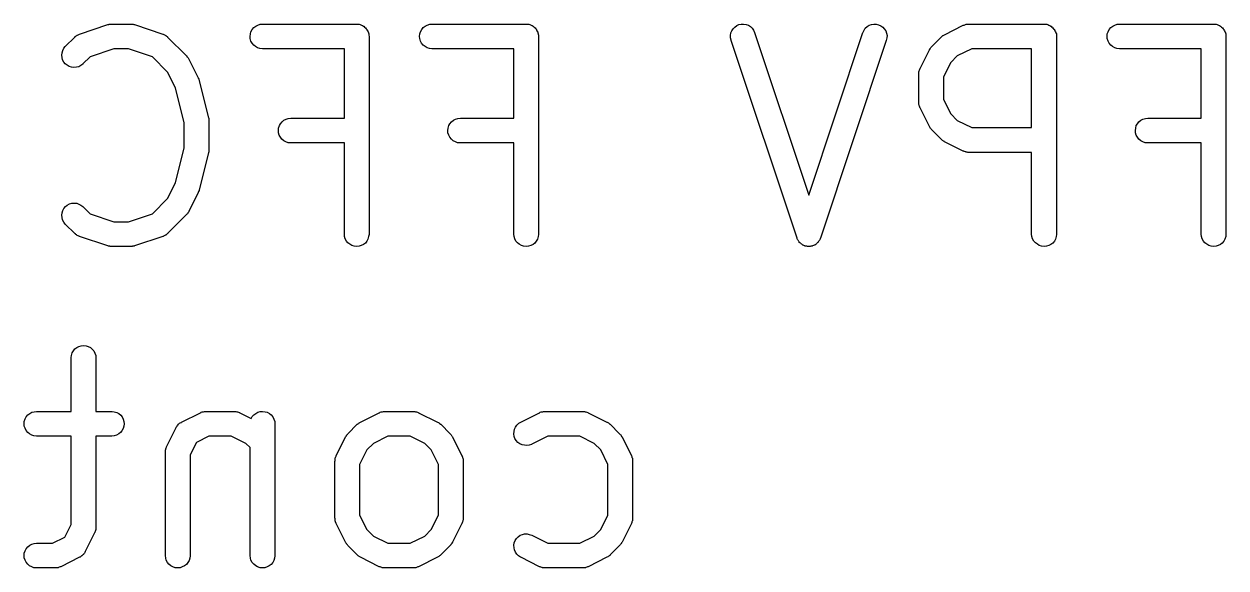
# Model space of a CAD drawing. Extents: x 57 to 139, y -149 to -36.
# Drawn here: x 134.036 to 138.898, y -115.489 to -113.289 of the extents above; entities that cross this region are included whole.
import ezdxf

# ---------------------------------------------------------------- set-up
doc = ezdxf.new("R2010")
doc.units = 0
doc.layers.add('BLACK', color=7, linetype='CONTINUOUS')

msp = doc.modelspace()

# ---------------------------------------------------------------- linework, layer by layer
at = {"layer": 'BLACK', "linetype": 'CONTINUOUS'}
for p, q in [((134.252, -113.334), (134.255, -113.332)), ((134.255, -113.332), (134.258, -113.331)), ((134.258, -113.331), (134.26, -113.33)), ((134.26, -113.33), (134.261, -113.33)), ((134.261, -113.33), (134.375, -113.291)), ((134.375, -113.291), (134.376, -113.291)), ((134.376, -113.291), (134.379, -113.291)), ((134.379, -113.291), (134.381, -113.29)), ((134.381, -113.29), (134.383, -113.29)), ((134.383, -113.29), (134.385, -113.289)), ((134.385, -113.289), (134.388, -113.289)), ((134.388, -113.289), (134.391, -113.289)), ((134.391, -113.289), (134.467, -113.289)), ((134.467, -113.289), (134.468, -113.289)), ((134.468, -113.289), (134.471, -113.289)), ((134.471, -113.289), (134.474, -113.289)), ((134.474, -113.289), (134.476, -113.29)), ((134.476, -113.29), (134.478, -113.29)), ((134.478, -113.29), (134.48, -113.291)), ((134.48, -113.291), (134.483, -113.291)), ((134.483, -113.291), (134.597, -113.33)), ((134.597, -113.33), (134.598, -113.33)), ((134.598, -113.33), (134.599, -113.33)), ((134.599, -113.33), (134.601, -113.331)), ((134.601, -113.331), (134.604, -113.332)), ((134.604, -113.332), (134.607, -113.334)), ((134.951, -113.339), (134.952, -113.329)), ((134.952, -113.329), (134.954, -113.32)), ((134.954, -113.32), (134.959, -113.311)), ((134.959, -113.311), (134.965, -113.303)), ((134.965, -113.303), (134.973, -113.297)), ((134.973, -113.297), (134.982, -113.293)), ((134.982, -113.293), (134.991, -113.29)), ((134.991, -113.29), (135.001, -113.289)), ((135.001, -113.289), (135.382, -113.289)), ((135.382, -113.289), (135.382, -113.289)), ((135.382, -113.289), (135.382, -113.289)), ((135.382, -113.289), (135.382, -113.289)), ((135.382, -113.289), (135.387, -113.289)), ((135.382, -113.289), (135.382, -113.289)), ((135.387, -113.289), (135.392, -113.29)), ((135.392, -113.29), (135.392, -113.29)), ((135.392, -113.29), (135.392, -113.29)), ((135.392, -113.29), (135.396, -113.291)), ((135.396, -113.291), (135.401, -113.293)), ((135.401, -113.293), (135.401, -113.293)), ((135.401, -113.293), (135.401, -113.293)), ((135.401, -113.293), (135.405, -113.295)), ((135.405, -113.295), (135.409, -113.297)), ((135.409, -113.297), (135.41, -113.298)), ((135.41, -113.298), (135.41, -113.298)), ((135.41, -113.298), (135.413, -113.301)), ((135.413, -113.301), (135.417, -113.304)), ((135.417, -113.304), (135.417, -113.304)), ((135.417, -113.304), (135.417, -113.304)), ((135.417, -113.304), (135.42, -113.308)), ((135.42, -113.308), (135.423, -113.311)), ((135.423, -113.311), (135.423, -113.311)), ((135.423, -113.311), (135.423, -113.312)), ((135.423, -113.312), (135.426, -113.316)), ((135.426, -113.316), (135.428, -113.32)), ((135.428, -113.32), (135.428, -113.32)), ((135.428, -113.32), (135.428, -113.32)), ((135.428, -113.32), (135.429, -113.325)), ((135.429, -113.325), (135.431, -113.329)), ((135.431, -113.329), (135.431, -113.329)), ((135.431, -113.329), (135.431, -113.33)), ((135.431, -113.33), (135.431, -113.334)), ((135.636, -113.339), (135.637, -113.329)), ((135.637, -113.329), (135.64, -113.32)), ((135.64, -113.32), (135.645, -113.311)), ((135.645, -113.311), (135.651, -113.303)), ((135.651, -113.303), (135.659, -113.297)), ((135.659, -113.297), (135.667, -113.293)), ((135.667, -113.293), (135.677, -113.29)), ((135.677, -113.29), (135.686, -113.289)), ((135.686, -113.289), (136.067, -113.289)), ((136.067, -113.289), (136.068, -113.289)), ((136.068, -113.289), (136.068, -113.289)), ((136.068, -113.289), (136.068, -113.289)), ((136.068, -113.289), (136.068, -113.289)), ((136.068, -113.289), (136.073, -113.289)), ((136.073, -113.289), (136.077, -113.29)), ((136.077, -113.29), (136.077, -113.29)), ((136.077, -113.29), (136.078, -113.29)), ((136.078, -113.29), (136.082, -113.291)), ((136.082, -113.291), (136.087, -113.293)), ((136.087, -113.293), (136.087, -113.293)), ((136.087, -113.293), (136.087, -113.293)), ((136.087, -113.293), (136.091, -113.295)), ((136.091, -113.295), (136.095, -113.297)), ((136.095, -113.297), (136.095, -113.298)), ((136.095, -113.298), (136.095, -113.298)), ((136.095, -113.298), (136.099, -113.301)), ((136.099, -113.301), (136.103, -113.304)), ((136.103, -113.304), (136.103, -113.304)), ((136.103, -113.304), (136.103, -113.304)), ((136.103, -113.304), (136.106, -113.308)), ((136.106, -113.308), (136.109, -113.311)), ((136.109, -113.311), (136.109, -113.311)), ((136.109, -113.311), (136.109, -113.312)), ((136.109, -113.312), (136.111, -113.316)), ((136.111, -113.316), (136.113, -113.32)), ((136.113, -113.32), (136.114, -113.32)), ((136.114, -113.32), (136.114, -113.32)), ((136.114, -113.32), (136.115, -113.325)), ((136.115, -113.325), (136.116, -113.329)), ((136.116, -113.329), (136.116, -113.329)), ((136.116, -113.329), (136.116, -113.33)), ((136.116, -113.33), (136.117, -113.334)), ((136.894, -113.335), (136.895, -113.325)), ((136.895, -113.325), (136.899, -113.316)), ((136.899, -113.316), (136.904, -113.308)), ((136.904, -113.308), (136.911, -113.301)), ((136.911, -113.301), (136.919, -113.295)), ((136.919, -113.295), (136.928, -113.291)), ((136.928, -113.291), (136.937, -113.289)), ((136.937, -113.289), (136.947, -113.289)), ((136.947, -113.289), (136.957, -113.291)), ((136.957, -113.291), (136.966, -113.294)), ((136.966, -113.294), (136.974, -113.299)), ((136.974, -113.299), (136.981, -113.306)), ((136.981, -113.306), (136.987, -113.314)), ((136.987, -113.314), (136.991, -113.323)), ((136.991, -113.323), (137.21, -113.981)), ((137.21, -113.981), (137.429, -113.323)), ((137.429, -113.323), (137.43, -113.322)), ((137.43, -113.322), (137.434, -113.314)), ((137.434, -113.314), (137.439, -113.306)), ((137.439, -113.306), (137.447, -113.299)), ((137.447, -113.299), (137.455, -113.294)), ((137.455, -113.294), (137.464, -113.291)), ((137.464, -113.291), (137.474, -113.289)), ((137.474, -113.289), (137.483, -113.289)), ((137.483, -113.289), (137.493, -113.292)), ((137.493, -113.292), (137.502, -113.296)), ((137.502, -113.296), (137.51, -113.301)), ((137.51, -113.301), (137.516, -113.308)), ((137.516, -113.308), (137.522, -113.317)), ((137.522, -113.317), (137.525, -113.326)), ((137.525, -113.326), (137.527, -113.335)), ((137.757, -113.334), (137.759, -113.332)), ((137.759, -113.332), (137.835, -113.294)), ((137.835, -113.294), (137.836, -113.294)), ((137.836, -113.294), (137.837, -113.293)), ((137.837, -113.293), (137.839, -113.293)), ((137.839, -113.293), (137.842, -113.292)), ((137.842, -113.292), (137.845, -113.291)), ((137.845, -113.291), (137.847, -113.29)), ((137.847, -113.29), (137.848, -113.29)), ((137.848, -113.29), (137.851, -113.29)), ((137.851, -113.29), (137.855, -113.289)), ((137.855, -113.289), (137.856, -113.289)), ((137.856, -113.289), (137.858, -113.289)), ((137.858, -113.289), (138.162, -113.289)), ((138.162, -113.289), (138.163, -113.289)), ((138.163, -113.289), (138.163, -113.289)), ((138.163, -113.289), (138.163, -113.289)), ((138.163, -113.289), (138.163, -113.289)), ((138.163, -113.289), (138.168, -113.289)), ((138.168, -113.289), (138.173, -113.29)), ((138.173, -113.29), (138.173, -113.29)), ((138.173, -113.29), (138.173, -113.29)), ((138.173, -113.29), (138.177, -113.291)), ((138.177, -113.291), (138.182, -113.293)), ((138.182, -113.293), (138.182, -113.293)), ((138.182, -113.293), (138.182, -113.293)), ((138.182, -113.293), (138.186, -113.295)), ((138.186, -113.295), (138.19, -113.297)), ((138.19, -113.297), (138.191, -113.298)), ((138.191, -113.298), (138.191, -113.298)), ((138.191, -113.298), (138.194, -113.301)), ((138.194, -113.301), (138.198, -113.304)), ((138.198, -113.304), (138.198, -113.304)), ((138.198, -113.304), (138.198, -113.304)), ((138.198, -113.304), (138.201, -113.308)), ((138.201, -113.308), (138.204, -113.311)), ((138.204, -113.311), (138.204, -113.311)), ((138.204, -113.311), (138.204, -113.312)), ((138.204, -113.312), (138.206, -113.316)), ((138.206, -113.316), (138.209, -113.32)), ((138.209, -113.32), (138.209, -113.32)), ((138.209, -113.32), (138.209, -113.32)), ((138.209, -113.32), (138.21, -113.325)), ((138.21, -113.325), (138.212, -113.329)), ((138.212, -113.329), (138.212, -113.329)), ((138.212, -113.329), (138.212, -113.33)), ((138.212, -113.33), (138.212, -113.334)), ((138.417, -113.339), (138.418, -113.329)), ((138.418, -113.329), (138.421, -113.32)), ((138.421, -113.32), (138.426, -113.311)), ((138.426, -113.311), (138.432, -113.303)), ((138.432, -113.303), (138.44, -113.297)), ((138.44, -113.297), (138.448, -113.293)), ((138.448, -113.293), (138.458, -113.29)), ((138.458, -113.29), (138.467, -113.289)), ((138.467, -113.289), (138.848, -113.289)), ((138.848, -113.289), (138.849, -113.289)), ((138.849, -113.289), (138.849, -113.289)), ((138.849, -113.289), (138.849, -113.289)), ((138.849, -113.289), (138.849, -113.289)), ((138.849, -113.289), (138.853, -113.289)), ((138.853, -113.289), (138.858, -113.29)), ((138.858, -113.29), (138.858, -113.29)), ((138.858, -113.29), (138.859, -113.29)), ((138.859, -113.29), (138.863, -113.291)), ((138.863, -113.291), (138.868, -113.293)), ((138.868, -113.293), (138.868, -113.293)), ((138.868, -113.293), (138.868, -113.293)), ((138.868, -113.293), (138.872, -113.295)), ((138.872, -113.295), (138.876, -113.297)), ((138.876, -113.297), (138.876, -113.298)), ((138.876, -113.298), (138.876, -113.298)), ((138.876, -113.298), (138.88, -113.301)), ((138.88, -113.301), (138.884, -113.304)), ((138.884, -113.304), (138.884, -113.304)), ((138.884, -113.304), (138.884, -113.304)), ((138.884, -113.304), (138.887, -113.308)), ((138.887, -113.308), (138.89, -113.311)), ((138.89, -113.311), (138.89, -113.311)), ((138.89, -113.311), (138.89, -113.312)), ((138.89, -113.312), (138.892, -113.316)), ((138.892, -113.316), (138.894, -113.32)), ((138.894, -113.32), (138.894, -113.32)), ((138.894, -113.32), (138.895, -113.32)), ((138.895, -113.32), (138.896, -113.325)), ((138.896, -113.325), (138.897, -113.329)), ((138.897, -113.329), (138.897, -113.329)), ((138.897, -113.329), (138.897, -113.33)), ((138.897, -113.33), (138.898, -113.334)), ((134.197, -113.387), (134.203, -113.38)), ((134.203, -113.38), (134.241, -113.342)), ((134.241, -113.342), (134.242, -113.341)), ((134.242, -113.341), (134.243, -113.34)), ((134.243, -113.34), (134.244, -113.339)), ((134.244, -113.339), (134.247, -113.337)), ((134.247, -113.337), (134.25, -113.335)), ((134.25, -113.335), (134.251, -113.334)), ((134.251, -113.334), (134.252, -113.334)), ((134.607, -113.334), (134.608, -113.335)), ((134.608, -113.335), (134.609, -113.335)), ((134.609, -113.335), (134.612, -113.338)), ((134.612, -113.338), (134.615, -113.34)), ((134.615, -113.34), (134.616, -113.341)), ((134.616, -113.341), (134.617, -113.342)), ((134.617, -113.342), (134.693, -113.418)), ((134.951, -113.348), (134.951, -113.339)), ((134.954, -113.358), (134.951, -113.348)), ((134.959, -113.366), (134.954, -113.358)), ((134.965, -113.374), (134.959, -113.366)), ((134.972, -113.38), (134.965, -113.374)), ((134.981, -113.385), (134.972, -113.38)), ((135.431, -113.334), (135.432, -113.339)), ((135.432, -113.339), (135.432, -114.139)), ((135.637, -113.348), (135.636, -113.339)), ((135.64, -113.358), (135.637, -113.348)), ((135.644, -113.366), (135.64, -113.358)), ((135.651, -113.374), (135.644, -113.366)), ((135.658, -113.38), (135.651, -113.374)), ((135.667, -113.385), (135.658, -113.38)), ((136.117, -113.334), (136.117, -113.339)), ((136.117, -113.339), (136.117, -114.139)), ((136.894, -113.345), (136.894, -113.335)), ((136.896, -113.354), (136.894, -113.345)), ((136.896, -113.355), (136.896, -113.354)), ((137.163, -114.155), (136.896, -113.355)), ((137.524, -113.355), (137.258, -114.155)), ((137.526, -113.345), (137.524, -113.355)), ((137.527, -113.335), (137.526, -113.345)), ((137.706, -113.382), (137.708, -113.38)), ((137.708, -113.38), (137.746, -113.342)), ((137.746, -113.342), (137.747, -113.341)), ((137.747, -113.341), (137.749, -113.339)), ((137.749, -113.339), (137.751, -113.337)), ((137.751, -113.337), (137.753, -113.336)), ((137.753, -113.336), (137.754, -113.335)), ((137.754, -113.335), (137.757, -113.334)), ((138.212, -113.334), (138.212, -113.339)), ((138.212, -113.339), (138.212, -114.139)), ((138.418, -113.348), (138.417, -113.339)), ((138.421, -113.358), (138.418, -113.348)), ((138.425, -113.366), (138.421, -113.358)), ((138.432, -113.374), (138.425, -113.366)), ((138.439, -113.38), (138.432, -113.374)), ((138.448, -113.385), (138.439, -113.38)), ((138.898, -113.334), (138.898, -113.339)), ((138.898, -113.339), (138.898, -114.139)), ((134.189, -113.415), (134.19, -113.405)), ((134.19, -113.425), (134.189, -113.415)), ((134.19, -113.405), (134.193, -113.396)), ((134.192, -113.434), (134.19, -113.425)), ((134.193, -113.396), (134.197, -113.387)), ((134.304, -113.421), (134.274, -113.45)), ((134.399, -113.389), (134.304, -113.421)), ((134.459, -113.389), (134.399, -113.389)), ((134.555, -113.421), (134.459, -113.389)), ((134.617, -113.483), (134.555, -113.421)), ((134.693, -113.418), (134.694, -113.418)), ((134.694, -113.418), (134.695, -113.421)), ((134.695, -113.421), (134.697, -113.423)), ((134.697, -113.423), (134.698, -113.424)), ((134.698, -113.424), (134.7, -113.426)), ((134.7, -113.426), (134.701, -113.428)), ((134.701, -113.428), (134.702, -113.431)), ((134.99, -113.388), (134.981, -113.385)), ((135, -113.389), (134.99, -113.388)), ((135.001, -113.389), (135, -113.389)), ((135.332, -113.389), (135.001, -113.389)), ((135.332, -113.67), (135.332, -113.389)), ((135.676, -113.388), (135.667, -113.385)), ((135.686, -113.389), (135.676, -113.388)), ((136.017, -113.389), (135.686, -113.389)), ((135.686, -113.389), (135.686, -113.389)), ((136.017, -113.67), (136.017, -113.389)), ((137.661, -113.469), (137.699, -113.393)), ((137.699, -113.392), (137.701, -113.39)), ((137.699, -113.393), (137.699, -113.392)), ((137.701, -113.39), (137.702, -113.387)), ((137.702, -113.387), (137.703, -113.386)), ((137.703, -113.386), (137.704, -113.384)), ((137.704, -113.384), (137.706, -113.382)), ((137.811, -113.418), (137.785, -113.445)), ((137.87, -113.389), (137.811, -113.418)), ((138.112, -113.389), (137.87, -113.389)), ((138.112, -113.708), (138.112, -113.389)), ((138.457, -113.388), (138.448, -113.385)), ((138.467, -113.389), (138.457, -113.388)), ((138.798, -113.389), (138.467, -113.389)), ((138.467, -113.389), (138.467, -113.389)), ((138.798, -113.67), (138.798, -113.389)), ((134.197, -113.443), (134.192, -113.434)), ((134.203, -113.45), (134.197, -113.443)), ((134.211, -113.456), (134.203, -113.45)), ((134.219, -113.461), (134.211, -113.456)), ((134.228, -113.464), (134.219, -113.461)), ((134.238, -113.465), (134.228, -113.464)), ((134.248, -113.464), (134.238, -113.465)), ((134.257, -113.462), (134.248, -113.464)), ((134.266, -113.457), (134.257, -113.462)), ((134.274, -113.451), (134.266, -113.457)), ((134.274, -113.45), (134.274, -113.451)), ((134.702, -113.431), (134.741, -113.507)), ((137.656, -113.481), (137.657, -113.479)), ((137.657, -113.478), (137.658, -113.475)), ((137.657, -113.479), (137.657, -113.478)), ((137.658, -113.475), (137.659, -113.472)), ((137.659, -113.472), (137.66, -113.47)), ((137.66, -113.47), (137.661, -113.469)), ((137.785, -113.445), (137.755, -113.503)), ((134.649, -113.547), (134.617, -113.483)), ((134.741, -113.507), (134.741, -113.508)), ((134.741, -113.508), (134.741, -113.508)), ((134.741, -113.508), (134.741, -113.508)), ((134.741, -113.508), (134.743, -113.512)), ((134.743, -113.512), (134.744, -113.517)), ((134.744, -113.517), (134.744, -113.517)), ((134.744, -113.517), (134.744, -113.517)), ((134.744, -113.517), (134.782, -113.67)), ((137.655, -113.488), (137.656, -113.484)), ((137.656, -113.489), (137.655, -113.488)), ((137.655, -113.491), (137.656, -113.489)), ((137.655, -113.606), (137.655, -113.491)), ((137.655, -113.491), (137.655, -113.491)), ((137.656, -113.484), (137.656, -113.481)), ((137.755, -113.503), (137.755, -113.594)), ((134.684, -113.688), (134.649, -113.547)), ((137.655, -113.607), (137.655, -113.606)), ((137.655, -113.609), (137.655, -113.607)), ((137.656, -113.612), (137.655, -113.609)), ((137.656, -113.615), (137.656, -113.612)), ((137.657, -113.617), (137.656, -113.615)), ((137.657, -113.618), (137.657, -113.617)), ((137.658, -113.621), (137.657, -113.618)), ((137.659, -113.625), (137.658, -113.621)), ((137.755, -113.594), (137.785, -113.652)), ((134.782, -113.67), (134.783, -113.67)), ((134.783, -113.67), (134.783, -113.671)), ((134.783, -113.671), (134.783, -113.672)), ((134.783, -113.672), (134.783, -113.676)), ((135.096, -113.674), (135.105, -113.671)), ((135.105, -113.671), (135.115, -113.67)), ((135.115, -113.67), (135.332, -113.67)), ((135.782, -113.674), (135.791, -113.671)), ((135.791, -113.671), (135.801, -113.67)), ((135.801, -113.67), (136.017, -113.67)), ((137.66, -113.626), (137.659, -113.625)), ((137.66, -113.627), (137.66, -113.626)), ((137.661, -113.628), (137.66, -113.627)), ((137.699, -113.704), (137.661, -113.628)), ((137.785, -113.652), (137.811, -113.679)), ((138.562, -113.674), (138.572, -113.671)), ((138.572, -113.671), (138.582, -113.67)), ((138.582, -113.67), (138.798, -113.67)), ((134.684, -113.79), (134.684, -113.688)), ((134.783, -113.676), (134.784, -113.68)), ((134.784, -113.68), (134.784, -113.681)), ((134.784, -113.681), (134.784, -113.682)), ((134.784, -113.682), (134.784, -113.796)), ((135.065, -113.72), (135.066, -113.71)), ((135.066, -113.729), (135.065, -113.72)), ((135.066, -113.71), (135.069, -113.7)), ((135.069, -113.7), (135.073, -113.692)), ((135.073, -113.692), (135.08, -113.684)), ((135.08, -113.684), (135.087, -113.678)), ((135.087, -113.678), (135.096, -113.674)), ((135.751, -113.72), (135.752, -113.71)), ((135.751, -113.729), (135.751, -113.72)), ((135.752, -113.71), (135.754, -113.7)), ((135.754, -113.7), (135.759, -113.692)), ((135.759, -113.692), (135.765, -113.684)), ((135.765, -113.684), (135.773, -113.678)), ((135.773, -113.678), (135.782, -113.674)), ((137.7, -113.706), (137.699, -113.704)), ((137.701, -113.709), (137.7, -113.706)), ((137.703, -113.711), (137.701, -113.709)), ((137.704, -113.712), (137.703, -113.711)), ((137.706, -113.714), (137.704, -113.712)), ((137.708, -113.717), (137.706, -113.714)), ((137.746, -113.755), (137.708, -113.717)), ((137.708, -113.717), (137.708, -113.717)), ((137.811, -113.679), (137.87, -113.708)), ((137.87, -113.708), (138.112, -113.708)), ((138.532, -113.72), (138.533, -113.71)), ((138.532, -113.729), (138.532, -113.72)), ((138.533, -113.71), (138.535, -113.7)), ((138.535, -113.7), (138.54, -113.692)), ((138.54, -113.692), (138.546, -113.684)), ((138.546, -113.684), (138.554, -113.678)), ((138.554, -113.678), (138.562, -113.674)), ((135.068, -113.739), (135.066, -113.729)), ((135.073, -113.747), (135.068, -113.739)), ((135.079, -113.755), (135.073, -113.747)), ((135.087, -113.761), (135.079, -113.755)), ((135.095, -113.766), (135.087, -113.761)), ((135.104, -113.769), (135.095, -113.766)), ((135.114, -113.77), (135.104, -113.769)), ((135.115, -113.77), (135.114, -113.77)), ((135.332, -113.77), (135.115, -113.77)), ((135.332, -114.139), (135.332, -113.77)), ((135.754, -113.739), (135.751, -113.729)), ((135.759, -113.747), (135.754, -113.739)), ((135.765, -113.755), (135.759, -113.747)), ((135.772, -113.761), (135.765, -113.755)), ((135.781, -113.766), (135.772, -113.761)), ((135.79, -113.769), (135.781, -113.766)), ((135.8, -113.77), (135.79, -113.769)), ((135.801, -113.77), (135.8, -113.77)), ((136.017, -113.77), (135.801, -113.77)), ((136.017, -114.139), (136.017, -113.77)), ((137.748, -113.757), (137.746, -113.755)), ((137.75, -113.759), (137.748, -113.757)), ((137.752, -113.76), (137.75, -113.759)), ((137.754, -113.761), (137.752, -113.76)), ((137.756, -113.763), (137.754, -113.761)), ((137.759, -113.764), (137.756, -113.763)), ((137.759, -113.765), (137.759, -113.764)), ((137.835, -113.803), (137.759, -113.765)), ((138.535, -113.739), (138.532, -113.729)), ((138.54, -113.747), (138.535, -113.739)), ((138.546, -113.755), (138.54, -113.747)), ((138.553, -113.761), (138.546, -113.755)), ((138.562, -113.766), (138.553, -113.761)), ((138.571, -113.769), (138.562, -113.766)), ((138.581, -113.77), (138.571, -113.769)), ((138.582, -113.77), (138.581, -113.77)), ((138.798, -113.77), (138.582, -113.77)), ((138.798, -114.139), (138.798, -113.77)), ((134.649, -113.931), (134.684, -113.79)), ((134.782, -113.808), (134.744, -113.961)), ((134.783, -113.807), (134.782, -113.808)), ((134.784, -113.799), (134.783, -113.802)), ((134.783, -113.802), (134.783, -113.806)), ((134.783, -113.806), (134.783, -113.807)), ((134.784, -113.796), (134.784, -113.797)), ((134.784, -113.797), (134.784, -113.798)), ((134.784, -113.798), (134.784, -113.799)), ((137.837, -113.803), (137.835, -113.803)), ((137.838, -113.804), (137.837, -113.803)), ((137.841, -113.805), (137.838, -113.804)), ((137.844, -113.806), (137.841, -113.805)), ((137.846, -113.806), (137.844, -113.806)), ((137.847, -113.807), (137.846, -113.806)), ((137.851, -113.807), (137.847, -113.807)), ((137.854, -113.808), (137.851, -113.807)), ((137.856, -113.808), (137.854, -113.808)), ((137.857, -113.808), (137.856, -113.808)), ((137.858, -113.808), (137.857, -113.808)), ((138.112, -113.808), (137.858, -113.808)), ((138.112, -114.139), (138.112, -113.808)), ((134.617, -113.995), (134.649, -113.931)), ((134.744, -113.962), (134.742, -113.966)), ((134.744, -113.961), (134.744, -113.961)), ((134.744, -113.961), (134.744, -113.961)), ((134.744, -113.961), (134.744, -113.962)), ((134.229, -114.014), (134.239, -114.013)), ((134.239, -114.013), (134.249, -114.014)), ((134.555, -114.057), (134.617, -113.995)), ((134.741, -113.971), (134.702, -114.047)), ((134.742, -113.966), (134.741, -113.97)), ((134.741, -113.97), (134.741, -113.971)), ((134.741, -113.971), (134.741, -113.971)), ((134.189, -114.062), (134.19, -114.052)), ((134.19, -114.072), (134.189, -114.062)), ((134.19, -114.052), (134.193, -114.043)), ((134.193, -114.043), (134.197, -114.035)), ((134.197, -114.035), (134.204, -114.027)), ((134.204, -114.027), (134.211, -114.021)), ((134.211, -114.021), (134.22, -114.016)), ((134.22, -114.016), (134.229, -114.014)), ((134.249, -114.014), (134.258, -114.017)), ((134.258, -114.017), (134.266, -114.021)), ((134.266, -114.021), (134.274, -114.027)), ((134.274, -114.027), (134.304, -114.057)), ((134.304, -114.057), (134.399, -114.089)), ((134.459, -114.089), (134.555, -114.057)), ((134.693, -114.06), (134.617, -114.136)), ((134.695, -114.058), (134.693, -114.06)), ((134.697, -114.056), (134.695, -114.058)), ((134.698, -114.054), (134.697, -114.056)), ((134.699, -114.052), (134.698, -114.054)), ((134.701, -114.05), (134.699, -114.052)), ((134.702, -114.048), (134.701, -114.05)), ((134.702, -114.047), (134.702, -114.048)), ((134.192, -114.081), (134.19, -114.072)), ((134.197, -114.09), (134.192, -114.081)), ((134.203, -114.098), (134.197, -114.09)), ((134.241, -114.136), (134.203, -114.098)), ((134.203, -114.098), (134.203, -114.098)), ((134.399, -114.089), (134.459, -114.089)), ((134.243, -114.137), (134.241, -114.136)), ((134.244, -114.138), (134.243, -114.137)), ((134.246, -114.14), (134.244, -114.138)), ((134.249, -114.142), (134.246, -114.14)), ((134.25, -114.143), (134.249, -114.142)), ((134.251, -114.144), (134.25, -114.143)), ((134.255, -114.145), (134.251, -114.144)), ((134.258, -114.147), (134.255, -114.145)), ((134.259, -114.147), (134.258, -114.147)), ((134.26, -114.148), (134.259, -114.147)), ((134.261, -114.148), (134.26, -114.148)), ((134.375, -114.186), (134.261, -114.148)), ((134.597, -114.148), (134.483, -114.186)), ((134.599, -114.148), (134.597, -114.148)), ((134.6, -114.147), (134.599, -114.148)), ((134.603, -114.146), (134.6, -114.147)), ((134.606, -114.144), (134.603, -114.146)), ((134.607, -114.143), (134.606, -114.144)), ((134.609, -114.143), (134.607, -114.143)), ((134.611, -114.141), (134.609, -114.143)), ((134.614, -114.139), (134.611, -114.141)), ((134.615, -114.138), (134.614, -114.139)), ((134.616, -114.137), (134.615, -114.138)), ((134.617, -114.136), (134.616, -114.137)), ((135.332, -114.149), (135.332, -114.139)), ((135.335, -114.158), (135.332, -114.149)), ((135.34, -114.167), (135.335, -114.158)), ((135.427, -114.159), (135.423, -114.167)), ((135.43, -114.149), (135.427, -114.159)), ((135.432, -114.14), (135.43, -114.149)), ((135.432, -114.139), (135.432, -114.14)), ((136.018, -114.149), (136.017, -114.139)), ((136.021, -114.158), (136.018, -114.149)), ((136.026, -114.167), (136.021, -114.158)), ((136.113, -114.159), (136.108, -114.167)), ((136.116, -114.149), (136.113, -114.159)), ((136.117, -114.14), (136.116, -114.149)), ((136.117, -114.139), (136.117, -114.14)), ((137.164, -114.158), (137.163, -114.155)), ((137.165, -114.161), (137.164, -114.158)), ((137.256, -114.159), (137.255, -114.162)), ((137.257, -114.155), (137.256, -114.159)), ((137.258, -114.155), (137.257, -114.155)), ((138.113, -114.149), (138.112, -114.139)), ((138.116, -114.158), (138.113, -114.149)), ((138.121, -114.167), (138.116, -114.158)), ((138.208, -114.159), (138.204, -114.167)), ((138.211, -114.149), (138.208, -114.159)), ((138.212, -114.14), (138.211, -114.149)), ((138.212, -114.139), (138.212, -114.14)), ((138.799, -114.149), (138.798, -114.139)), ((138.802, -114.158), (138.799, -114.149)), ((138.807, -114.167), (138.802, -114.158)), ((138.894, -114.159), (138.889, -114.167)), ((138.897, -114.149), (138.894, -114.159)), ((138.898, -114.14), (138.897, -114.149)), ((138.898, -114.139), (138.898, -114.14)), ((134.378, -114.187), (134.375, -114.186)), ((134.381, -114.188), (134.378, -114.187)), ((134.383, -114.188), (134.381, -114.188)), ((134.385, -114.189), (134.383, -114.188)), ((134.388, -114.189), (134.385, -114.189)), ((134.39, -114.189), (134.388, -114.189)), ((134.391, -114.189), (134.39, -114.189)), ((134.467, -114.189), (134.391, -114.189)), ((134.47, -114.189), (134.467, -114.189)), ((134.473, -114.189), (134.47, -114.189)), ((134.475, -114.188), (134.473, -114.189)), ((134.477, -114.188), (134.475, -114.188)), ((134.48, -114.187), (134.477, -114.188)), ((134.482, -114.187), (134.48, -114.187)), ((134.483, -114.186), (134.482, -114.187)), ((135.346, -114.174), (135.34, -114.167)), ((135.354, -114.18), (135.346, -114.174)), ((135.362, -114.185), (135.354, -114.18)), ((135.371, -114.188), (135.362, -114.185)), ((135.381, -114.189), (135.371, -114.188)), ((135.391, -114.188), (135.381, -114.189)), ((135.4, -114.185), (135.391, -114.188)), ((135.409, -114.181), (135.4, -114.185)), ((135.417, -114.175), (135.409, -114.181)), ((135.423, -114.167), (135.417, -114.175)), ((136.032, -114.174), (136.026, -114.167)), ((136.039, -114.18), (136.032, -114.174)), ((136.048, -114.185), (136.039, -114.18)), ((136.057, -114.188), (136.048, -114.185)), ((136.067, -114.189), (136.057, -114.188)), ((136.077, -114.188), (136.067, -114.189)), ((136.086, -114.185), (136.077, -114.188)), ((136.095, -114.181), (136.086, -114.185)), ((136.102, -114.175), (136.095, -114.181)), ((136.108, -114.167), (136.102, -114.175)), ((137.166, -114.162), (137.165, -114.161)), ((137.167, -114.164), (137.166, -114.162)), ((137.169, -114.166), (137.167, -114.164)), ((137.17, -114.169), (137.169, -114.166)), ((137.171, -114.17), (137.17, -114.169)), ((137.172, -114.172), (137.171, -114.17)), ((137.175, -114.174), (137.172, -114.172)), ((137.177, -114.177), (137.175, -114.174)), ((137.178, -114.177), (137.177, -114.177)), ((137.179, -114.178), (137.178, -114.177)), ((137.182, -114.18), (137.179, -114.178)), ((137.185, -114.182), (137.182, -114.18)), ((137.186, -114.183), (137.185, -114.182)), ((137.188, -114.184), (137.186, -114.183)), ((137.191, -114.185), (137.188, -114.184)), ((137.194, -114.186), (137.191, -114.185)), ((137.195, -114.187), (137.194, -114.186)), ((137.197, -114.187), (137.195, -114.187)), ((137.2, -114.188), (137.197, -114.187)), ((137.203, -114.188), (137.2, -114.188)), ((137.205, -114.189), (137.203, -114.188)), ((137.206, -114.189), (137.205, -114.189)), ((137.21, -114.189), (137.206, -114.189)), ((137.213, -114.189), (137.21, -114.189)), ((137.215, -114.189), (137.213, -114.189)), ((137.216, -114.189), (137.215, -114.189)), ((137.219, -114.188), (137.216, -114.189)), ((137.223, -114.187), (137.219, -114.188)), ((137.224, -114.187), (137.223, -114.187)), ((137.226, -114.186), (137.224, -114.187)), ((137.229, -114.185), (137.226, -114.186)), ((137.232, -114.184), (137.229, -114.185)), ((137.233, -114.183), (137.232, -114.184)), ((137.235, -114.183), (137.233, -114.183)), ((137.237, -114.181), (137.235, -114.183)), ((137.24, -114.179), (137.237, -114.181)), ((137.241, -114.178), (137.24, -114.179)), ((137.243, -114.177), (137.241, -114.178)), ((137.245, -114.174), (137.243, -114.177)), ((137.247, -114.172), (137.245, -114.174)), ((137.248, -114.171), (137.247, -114.172)), ((137.249, -114.17), (137.248, -114.171)), ((137.251, -114.167), (137.249, -114.17)), ((137.253, -114.164), (137.251, -114.167)), ((137.254, -114.163), (137.253, -114.164)), ((137.255, -114.162), (137.254, -114.163)), ((138.127, -114.174), (138.121, -114.167)), ((138.135, -114.18), (138.127, -114.174)), ((138.143, -114.185), (138.135, -114.18)), ((138.152, -114.188), (138.143, -114.185)), ((138.162, -114.189), (138.152, -114.188)), ((138.172, -114.188), (138.162, -114.189)), ((138.181, -114.185), (138.172, -114.188)), ((138.19, -114.181), (138.181, -114.185)), ((138.197, -114.175), (138.19, -114.181)), ((138.204, -114.167), (138.197, -114.175)), ((138.813, -114.174), (138.807, -114.167)), ((138.82, -114.18), (138.813, -114.174)), ((138.829, -114.185), (138.82, -114.18)), ((138.838, -114.188), (138.829, -114.185)), ((138.848, -114.189), (138.838, -114.188)), ((138.858, -114.188), (138.848, -114.189)), ((138.867, -114.185), (138.858, -114.188)), ((138.876, -114.181), (138.867, -114.185)), ((138.883, -114.175), (138.876, -114.181)), ((138.889, -114.167), (138.883, -114.175)), ((134.242, -114.603), (134.249, -114.597)), ((134.249, -114.597), (134.258, -114.593)), ((134.258, -114.593), (134.267, -114.59)), ((134.267, -114.59), (134.277, -114.589)), ((134.277, -114.589), (134.287, -114.59)), ((134.287, -114.59), (134.296, -114.593)), ((134.296, -114.593), (134.305, -114.597)), ((134.305, -114.597), (134.312, -114.604)), ((134.227, -114.638), (134.228, -114.629)), ((134.227, -114.639), (134.227, -114.638)), ((134.227, -114.856), (134.227, -114.639)), ((134.228, -114.629), (134.231, -114.619)), ((134.231, -114.619), (134.236, -114.611)), ((134.236, -114.611), (134.242, -114.603)), ((134.312, -114.604), (134.318, -114.611)), ((134.318, -114.611), (134.323, -114.62)), ((134.323, -114.62), (134.326, -114.629)), ((134.326, -114.629), (134.327, -114.639)), ((134.327, -114.639), (134.327, -114.856)), ((134.037, -114.896), (134.04, -114.886)), ((134.04, -114.886), (134.045, -114.878)), ((134.045, -114.878), (134.051, -114.87)), ((134.051, -114.87), (134.059, -114.864)), ((134.059, -114.864), (134.067, -114.859)), ((134.067, -114.859), (134.077, -114.857)), ((134.077, -114.857), (134.086, -114.856)), ((134.086, -114.856), (134.227, -114.856)), ((134.327, -114.856), (134.391, -114.856)), ((134.391, -114.856), (134.392, -114.856)), ((134.392, -114.856), (134.401, -114.857)), ((134.401, -114.857), (134.411, -114.86)), ((134.411, -114.86), (134.419, -114.864)), ((134.419, -114.864), (134.427, -114.871)), ((134.427, -114.871), (134.433, -114.878)), ((134.433, -114.878), (134.437, -114.887)), ((134.437, -114.887), (134.44, -114.896)), ((134.673, -114.899), (134.75, -114.861)), ((134.75, -114.861), (134.752, -114.86)), ((134.75, -114.861), (134.75, -114.861)), ((134.752, -114.86), (134.753, -114.859)), ((134.753, -114.859), (134.756, -114.858)), ((134.756, -114.858), (134.759, -114.857)), ((134.759, -114.857), (134.761, -114.857)), ((134.761, -114.857), (134.762, -114.857)), ((134.762, -114.857), (134.766, -114.856)), ((134.766, -114.856), (134.769, -114.856)), ((134.769, -114.856), (134.771, -114.856)), ((134.771, -114.856), (134.772, -114.856)), ((134.772, -114.856), (134.886, -114.856)), ((134.886, -114.856), (134.887, -114.856)), ((134.887, -114.856), (134.888, -114.856)), ((134.888, -114.856), (134.89, -114.856)), ((134.89, -114.856), (134.893, -114.856)), ((134.893, -114.856), (134.897, -114.857)), ((134.897, -114.857), (134.898, -114.857)), ((134.898, -114.857), (134.9, -114.857)), ((134.9, -114.857), (134.903, -114.859)), ((134.903, -114.859), (134.906, -114.86)), ((134.906, -114.86), (134.907, -114.86)), ((134.907, -114.86), (134.909, -114.861)), ((134.909, -114.861), (134.955, -114.884)), ((134.955, -114.884), (134.959, -114.877)), ((134.959, -114.877), (134.966, -114.87)), ((134.966, -114.87), (134.973, -114.864)), ((134.973, -114.864), (134.982, -114.859)), ((134.982, -114.859), (134.991, -114.856)), ((134.991, -114.856), (135.001, -114.856)), ((135.001, -114.856), (135.011, -114.857)), ((135.011, -114.857), (135.02, -114.859)), ((135.02, -114.859), (135.029, -114.864)), ((135.029, -114.864), (135.036, -114.87)), ((135.036, -114.87), (135.042, -114.878)), ((135.042, -114.878), (135.047, -114.887)), ((135.047, -114.887), (135.05, -114.896)), ((135.397, -114.899), (135.473, -114.861)), ((135.473, -114.861), (135.474, -114.861)), ((135.474, -114.861), (135.475, -114.86)), ((135.475, -114.86), (135.477, -114.859)), ((135.477, -114.859), (135.48, -114.858)), ((135.48, -114.858), (135.483, -114.857)), ((135.483, -114.857), (135.485, -114.857)), ((135.485, -114.857), (135.486, -114.857)), ((135.486, -114.857), (135.49, -114.856)), ((135.49, -114.856), (135.493, -114.856)), ((135.493, -114.856), (135.494, -114.856)), ((135.494, -114.856), (135.496, -114.856)), ((135.496, -114.856), (135.61, -114.856)), ((135.61, -114.856), (135.611, -114.856)), ((135.611, -114.856), (135.612, -114.856)), ((135.612, -114.856), (135.614, -114.856)), ((135.614, -114.856), (135.617, -114.856)), ((135.617, -114.856), (135.62, -114.857)), ((135.62, -114.857), (135.622, -114.857)), ((135.622, -114.857), (135.623, -114.857)), ((135.623, -114.857), (135.627, -114.859)), ((135.627, -114.859), (135.63, -114.86)), ((135.63, -114.86), (135.631, -114.86)), ((135.631, -114.86), (135.632, -114.861)), ((135.632, -114.861), (135.709, -114.899)), ((136.045, -114.899), (136.121, -114.861)), ((136.121, -114.861), (136.122, -114.861)), ((136.122, -114.861), (136.123, -114.86)), ((136.123, -114.86), (136.124, -114.859)), ((136.124, -114.859), (136.128, -114.858)), ((136.128, -114.858), (136.131, -114.857)), ((136.131, -114.857), (136.132, -114.857)), ((136.132, -114.857), (136.134, -114.857)), ((136.134, -114.857), (136.137, -114.856)), ((136.137, -114.856), (136.14, -114.856)), ((136.14, -114.856), (136.142, -114.856)), ((136.142, -114.856), (136.143, -114.856)), ((136.143, -114.856), (136.296, -114.856)), ((136.296, -114.856), (136.297, -114.856)), ((136.297, -114.856), (136.298, -114.856)), ((136.298, -114.856), (136.299, -114.856)), ((136.299, -114.856), (136.303, -114.856)), ((136.303, -114.856), (136.306, -114.857)), ((136.306, -114.857), (136.308, -114.857)), ((136.308, -114.857), (136.309, -114.857)), ((136.309, -114.857), (136.312, -114.859)), ((136.312, -114.859), (136.316, -114.86)), ((136.316, -114.86), (136.317, -114.86)), ((136.317, -114.86), (136.318, -114.861)), ((136.318, -114.861), (136.394, -114.899)), ((134.036, -114.905), (134.037, -114.896)), ((134.037, -114.915), (134.036, -114.905)), ((134.04, -114.924), (134.037, -114.915)), ((134.044, -114.933), (134.04, -114.924)), ((134.051, -114.941), (134.044, -114.933)), ((134.432, -114.934), (134.426, -114.941)), ((134.437, -114.925), (134.432, -114.934)), ((134.44, -114.916), (134.437, -114.925)), ((134.44, -114.896), (134.441, -114.906)), ((134.441, -114.906), (134.44, -114.916)), ((134.613, -114.997), (134.651, -114.921)), ((134.651, -114.921), (134.652, -114.92)), ((134.651, -114.921), (134.651, -114.921)), ((134.652, -114.919), (134.655, -114.916)), ((134.652, -114.92), (134.652, -114.919)), ((134.655, -114.916), (134.657, -114.912)), ((134.657, -114.912), (134.658, -114.911)), ((134.657, -114.912), (134.657, -114.912)), ((134.658, -114.911), (134.661, -114.908)), ((134.661, -114.908), (134.664, -114.905)), ((134.664, -114.905), (134.665, -114.904)), ((134.664, -114.905), (134.664, -114.905)), ((134.665, -114.904), (134.668, -114.902)), ((134.668, -114.902), (134.672, -114.9)), ((134.672, -114.9), (134.673, -114.9)), ((134.673, -114.9), (134.673, -114.899)), ((135.05, -114.896), (135.051, -114.906)), ((135.051, -114.906), (135.051, -115.439)), ((135.346, -114.946), (135.384, -114.908)), ((135.384, -114.908), (135.385, -114.908)), ((135.385, -114.908), (135.387, -114.906)), ((135.387, -114.906), (135.389, -114.904)), ((135.389, -114.904), (135.391, -114.903)), ((135.391, -114.903), (135.392, -114.902)), ((135.392, -114.902), (135.395, -114.9)), ((135.395, -114.9), (135.397, -114.899)), ((135.709, -114.899), (135.709, -114.899)), ((135.709, -114.899), (135.712, -114.901)), ((135.712, -114.901), (135.714, -114.902)), ((135.714, -114.902), (135.716, -114.903)), ((135.716, -114.903), (135.717, -114.905)), ((135.717, -114.905), (135.719, -114.907)), ((135.719, -114.907), (135.722, -114.908)), ((135.722, -114.908), (135.76, -114.946)), ((136.017, -114.947), (136.018, -114.937)), ((136.018, -114.937), (136.02, -114.928)), ((136.02, -114.928), (136.024, -114.919)), ((136.024, -114.919), (136.03, -114.911)), ((136.03, -114.911), (136.037, -114.904)), ((136.037, -114.904), (136.045, -114.899)), ((136.394, -114.899), (136.395, -114.899)), ((136.395, -114.899), (136.397, -114.901)), ((136.397, -114.901), (136.4, -114.902)), ((136.4, -114.902), (136.401, -114.903)), ((136.401, -114.903), (136.403, -114.905)), ((136.403, -114.905), (136.405, -114.907)), ((136.405, -114.907), (136.407, -114.908)), ((136.407, -114.908), (136.445, -114.946)), ((134.058, -114.947), (134.051, -114.941)), ((134.067, -114.952), (134.058, -114.947)), ((134.076, -114.954), (134.067, -114.952)), ((134.086, -114.956), (134.076, -114.954)), ((134.227, -114.956), (134.086, -114.956)), ((134.086, -114.956), (134.086, -114.956)), ((134.227, -115.313), (134.227, -114.956)), ((134.391, -114.956), (134.327, -114.956)), ((134.327, -114.956), (134.327, -115.325)), ((134.401, -114.955), (134.391, -114.956)), ((134.41, -114.952), (134.401, -114.955)), ((134.419, -114.947), (134.41, -114.952)), ((134.426, -114.941), (134.419, -114.947)), ((134.733, -114.981), (134.708, -115.032)), ((134.784, -114.956), (134.733, -114.981)), ((134.874, -114.956), (134.784, -114.956)), ((134.933, -114.985), (134.874, -114.956)), ((134.951, -115.002), (134.933, -114.985)), ((135.299, -115.036), (135.337, -114.959)), ((135.337, -114.959), (135.339, -114.956)), ((135.337, -114.959), (135.337, -114.959)), ((135.339, -114.956), (135.34, -114.954)), ((135.34, -114.954), (135.341, -114.952)), ((135.341, -114.952), (135.342, -114.951)), ((135.342, -114.951), (135.344, -114.949)), ((135.344, -114.949), (135.346, -114.946)), ((135.449, -114.985), (135.423, -115.011)), ((135.508, -114.956), (135.449, -114.985)), ((135.598, -114.956), (135.508, -114.956)), ((135.657, -114.985), (135.598, -114.956)), ((135.683, -115.011), (135.657, -114.985)), ((135.76, -114.946), (135.76, -114.947)), ((135.76, -114.947), (135.762, -114.949)), ((135.762, -114.949), (135.764, -114.951)), ((135.764, -114.951), (135.765, -114.953)), ((135.765, -114.953), (135.766, -114.955)), ((135.766, -114.955), (135.768, -114.957)), ((135.768, -114.957), (135.769, -114.959)), ((135.769, -114.959), (135.807, -115.036)), ((136.019, -114.957), (136.017, -114.947)), ((136.022, -114.966), (136.019, -114.957)), ((136.027, -114.974), (136.022, -114.966)), ((136.034, -114.981), (136.027, -114.974)), ((136.042, -114.987), (136.034, -114.981)), ((136.155, -114.956), (136.09, -114.988)), ((136.284, -114.956), (136.155, -114.956)), ((136.342, -114.985), (136.284, -114.956)), ((136.369, -115.011), (136.342, -114.985)), ((136.445, -114.946), (136.446, -114.947)), ((136.446, -114.947), (136.448, -114.949)), ((136.448, -114.949), (136.45, -114.951)), ((136.45, -114.951), (136.451, -114.953)), ((136.451, -114.953), (136.452, -114.955)), ((136.452, -114.955), (136.453, -114.957)), ((136.453, -114.957), (136.455, -114.959)), ((136.455, -114.959), (136.493, -115.036)), ((134.608, -115.013), (134.609, -115.009)), ((134.608, -115.016), (134.608, -115.013)), ((134.608, -115.018), (134.608, -115.016)), ((134.608, -115.019), (134.608, -115.018)), ((134.608, -115.02), (134.608, -115.019)), ((134.608, -115.439), (134.608, -115.02)), ((134.609, -115.008), (134.61, -115.007)), ((134.609, -115.009), (134.609, -115.008)), ((134.61, -115.007), (134.611, -115.003)), ((134.611, -115.003), (134.612, -115)), ((134.612, -114.999), (134.613, -114.997)), ((134.612, -115), (134.612, -114.999)), ((134.708, -115.032), (134.708, -115.439)), ((134.951, -115.439), (134.951, -115.002)), ((135.423, -115.011), (135.393, -115.07)), ((135.712, -115.07), (135.683, -115.011)), ((136.051, -114.991), (136.042, -114.987)), ((136.06, -114.993), (136.051, -114.991)), ((136.07, -114.994), (136.06, -114.993)), ((136.08, -114.992), (136.07, -114.994)), ((136.089, -114.989), (136.08, -114.992)), ((136.09, -114.988), (136.089, -114.989)), ((136.398, -115.07), (136.369, -115.011)), ((135.293, -115.057), (135.294, -115.056)), ((135.293, -115.058), (135.293, -115.057)), ((135.293, -115.287), (135.293, -115.058)), ((135.294, -115.051), (135.295, -115.048)), ((135.294, -115.054), (135.294, -115.051)), ((135.294, -115.056), (135.294, -115.054)), ((135.295, -115.045), (135.296, -115.042)), ((135.295, -115.046), (135.295, -115.045)), ((135.295, -115.048), (135.295, -115.046)), ((135.296, -115.042), (135.297, -115.038)), ((135.297, -115.038), (135.298, -115.037)), ((135.298, -115.037), (135.299, -115.036)), ((135.393, -115.07), (135.393, -115.275)), ((135.712, -115.275), (135.712, -115.07)), ((135.807, -115.036), (135.808, -115.036)), ((135.808, -115.036), (135.808, -115.038)), ((135.808, -115.038), (135.809, -115.039)), ((135.809, -115.039), (135.81, -115.042)), ((135.81, -115.042), (135.811, -115.045)), ((135.811, -115.045), (135.811, -115.047)), ((135.811, -115.047), (135.812, -115.048)), ((135.812, -115.048), (135.812, -115.052)), ((135.812, -115.052), (135.812, -115.055)), ((135.812, -115.055), (135.812, -115.056)), ((135.812, -115.056), (135.812, -115.058)), ((135.812, -115.058), (135.812, -115.287)), ((136.398, -115.275), (136.398, -115.07)), ((136.493, -115.036), (136.493, -115.036)), ((136.493, -115.036), (136.494, -115.038)), ((136.494, -115.038), (136.494, -115.039)), ((136.494, -115.039), (136.495, -115.042)), ((136.495, -115.042), (136.497, -115.045)), ((136.497, -115.045), (136.497, -115.047)), ((136.497, -115.047), (136.497, -115.048)), ((136.497, -115.048), (136.498, -115.052)), ((136.498, -115.052), (136.498, -115.055)), ((136.498, -115.055), (136.498, -115.056)), ((136.498, -115.056), (136.498, -115.058)), ((136.498, -115.058), (136.498, -115.287)), ((135.393, -115.275), (135.423, -115.333)), ((135.683, -115.333), (135.712, -115.275)), ((136.369, -115.333), (136.398, -115.275)), ((134.201, -115.364), (134.227, -115.313)), ((134.327, -115.325), (134.327, -115.325)), ((134.327, -115.325), (134.327, -115.327)), ((135.294, -115.288), (135.293, -115.287)), ((135.294, -115.289), (135.294, -115.288)), ((135.294, -115.293), (135.294, -115.289)), ((135.294, -115.296), (135.294, -115.293)), ((135.295, -115.298), (135.294, -115.296)), ((135.295, -115.299), (135.295, -115.298)), ((135.296, -115.302), (135.295, -115.299)), ((135.297, -115.306), (135.296, -115.302)), ((135.298, -115.307), (135.297, -115.306)), ((135.298, -115.308), (135.298, -115.307)), ((135.299, -115.309), (135.298, -115.308)), ((135.337, -115.385), (135.299, -115.309)), ((135.807, -115.309), (135.769, -115.385)), ((135.808, -115.308), (135.807, -115.309)), ((135.809, -115.303), (135.808, -115.306)), ((135.808, -115.306), (135.808, -115.308)), ((135.811, -115.3), (135.809, -115.303)), ((135.812, -115.294), (135.811, -115.297)), ((135.811, -115.297), (135.811, -115.298)), ((135.811, -115.298), (135.811, -115.3)), ((135.812, -115.287), (135.812, -115.287)), ((135.812, -115.287), (135.812, -115.289)), ((135.812, -115.289), (135.812, -115.29)), ((135.812, -115.29), (135.812, -115.294)), ((136.493, -115.309), (136.455, -115.385)), ((136.494, -115.306), (136.493, -115.308)), ((136.493, -115.308), (136.493, -115.309)), ((136.495, -115.303), (136.494, -115.306)), ((136.496, -115.3), (136.495, -115.303)), ((136.497, -115.298), (136.496, -115.3)), ((136.498, -115.29), (136.497, -115.294)), ((136.497, -115.294), (136.497, -115.297)), ((136.497, -115.297), (136.497, -115.298)), ((136.498, -115.287), (136.498, -115.287)), ((136.498, -115.287), (136.498, -115.289)), ((136.498, -115.289), (136.498, -115.29)), ((134.151, -115.389), (134.201, -115.364)), ((134.321, -115.347), (134.283, -115.423)), ((134.322, -115.346), (134.321, -115.347)), ((134.323, -115.344), (134.322, -115.346)), ((134.324, -115.341), (134.323, -115.344)), ((134.325, -115.338), (134.324, -115.341)), ((134.326, -115.335), (134.325, -115.336)), ((134.325, -115.336), (134.325, -115.338)), ((134.327, -115.328), (134.326, -115.332)), ((134.326, -115.332), (134.326, -115.335)), ((134.327, -115.327), (134.327, -115.328)), ((135.423, -115.333), (135.449, -115.36)), ((135.449, -115.36), (135.508, -115.389)), ((135.598, -115.389), (135.657, -115.36)), ((135.657, -115.36), (135.683, -115.333)), ((136.023, -115.378), (136.028, -115.37)), ((136.028, -115.37), (136.035, -115.363)), ((136.035, -115.363), (136.043, -115.357)), ((136.043, -115.357), (136.052, -115.353)), ((136.052, -115.353), (136.061, -115.351)), ((136.061, -115.351), (136.071, -115.351)), ((136.071, -115.351), (136.08, -115.353)), ((136.08, -115.353), (136.09, -115.356)), ((136.09, -115.356), (136.155, -115.389)), ((136.284, -115.389), (136.342, -115.36)), ((136.342, -115.36), (136.369, -115.333)), ((134.037, -115.429), (134.04, -115.42)), ((134.04, -115.42), (134.045, -115.411)), ((134.045, -115.411), (134.051, -115.403)), ((134.051, -115.403), (134.059, -115.397)), ((134.059, -115.397), (134.067, -115.393)), ((134.067, -115.393), (134.077, -115.39)), ((134.077, -115.39), (134.086, -115.389)), ((134.086, -115.389), (134.151, -115.389)), ((134.283, -115.423), (134.283, -115.424)), ((135.338, -115.387), (135.337, -115.385)), ((135.34, -115.39), (135.338, -115.387)), ((135.341, -115.392), (135.34, -115.39)), ((135.342, -115.393), (135.341, -115.392)), ((135.344, -115.395), (135.342, -115.393)), ((135.346, -115.398), (135.344, -115.395)), ((135.384, -115.436), (135.346, -115.398)), ((135.346, -115.398), (135.346, -115.398)), ((135.508, -115.389), (135.598, -115.389)), ((135.76, -115.398), (135.722, -115.436)), ((135.762, -115.396), (135.76, -115.398)), ((135.763, -115.394), (135.762, -115.396)), ((135.765, -115.392), (135.763, -115.394)), ((135.766, -115.391), (135.765, -115.392)), ((135.767, -115.388), (135.766, -115.391)), ((135.769, -115.386), (135.767, -115.388)), ((135.769, -115.385), (135.769, -115.386)), ((136.017, -115.397), (136.019, -115.387)), ((136.018, -115.407), (136.017, -115.397)), ((136.02, -115.416), (136.018, -115.407)), ((136.019, -115.387), (136.023, -115.378)), ((136.024, -115.425), (136.02, -115.416)), ((136.155, -115.389), (136.284, -115.389)), ((136.445, -115.398), (136.407, -115.436)), ((136.447, -115.396), (136.445, -115.398)), ((136.449, -115.394), (136.447, -115.396)), ((136.45, -115.392), (136.449, -115.394)), ((136.452, -115.391), (136.45, -115.392)), ((136.453, -115.388), (136.452, -115.391)), ((136.454, -115.386), (136.453, -115.388)), ((136.455, -115.385), (136.454, -115.386)), ((134.036, -115.439), (134.037, -115.429)), ((134.037, -115.448), (134.036, -115.439)), ((134.04, -115.458), (134.037, -115.448)), ((134.044, -115.466), (134.04, -115.458)), ((134.051, -115.474), (134.044, -115.466)), ((134.261, -115.446), (134.185, -115.484)), ((134.262, -115.445), (134.261, -115.446)), ((134.263, -115.445), (134.262, -115.445)), ((134.266, -115.442), (134.263, -115.445)), ((134.269, -115.44), (134.266, -115.442)), ((134.27, -115.44), (134.269, -115.44)), ((134.271, -115.439), (134.27, -115.44)), ((134.274, -115.436), (134.271, -115.439)), ((134.276, -115.434), (134.274, -115.436)), ((134.277, -115.433), (134.276, -115.434)), ((134.278, -115.432), (134.277, -115.433)), ((134.28, -115.429), (134.278, -115.432)), ((134.282, -115.426), (134.28, -115.429)), ((134.283, -115.424), (134.282, -115.425)), ((134.282, -115.425), (134.282, -115.426)), ((134.609, -115.449), (134.608, -115.439)), ((134.611, -115.458), (134.609, -115.449)), ((134.616, -115.467), (134.611, -115.458)), ((134.622, -115.474), (134.616, -115.467)), ((134.699, -115.467), (134.693, -115.475)), ((134.704, -115.459), (134.699, -115.467)), ((134.707, -115.449), (134.704, -115.459)), ((134.708, -115.44), (134.707, -115.449)), ((134.708, -115.439), (134.708, -115.44)), ((134.952, -115.449), (134.951, -115.439)), ((134.954, -115.458), (134.952, -115.449)), ((134.959, -115.467), (134.954, -115.458)), ((134.965, -115.474), (134.959, -115.467)), ((135.042, -115.467), (135.036, -115.475)), ((135.047, -115.459), (135.042, -115.467)), ((135.049, -115.449), (135.047, -115.459)), ((135.051, -115.44), (135.049, -115.449)), ((135.051, -115.439), (135.051, -115.44)), ((135.386, -115.438), (135.384, -115.436)), ((135.388, -115.44), (135.386, -115.438)), ((135.39, -115.441), (135.388, -115.44)), ((135.392, -115.442), (135.39, -115.441)), ((135.394, -115.444), (135.392, -115.442)), ((135.397, -115.445), (135.394, -115.444)), ((135.397, -115.446), (135.397, -115.445)), ((135.473, -115.484), (135.397, -115.446)), ((135.709, -115.446), (135.632, -115.484)), ((135.711, -115.444), (135.709, -115.446)), ((135.714, -115.443), (135.711, -115.444)), ((135.715, -115.441), (135.714, -115.443)), ((135.717, -115.44), (135.715, -115.441)), ((135.719, -115.438), (135.717, -115.44)), ((135.721, -115.437), (135.719, -115.438)), ((135.722, -115.436), (135.721, -115.437)), ((136.029, -115.433), (136.024, -115.425)), ((136.036, -115.44), (136.029, -115.433)), ((136.044, -115.445), (136.036, -115.44)), ((136.045, -115.446), (136.044, -115.445)), ((136.121, -115.484), (136.045, -115.446)), ((136.394, -115.446), (136.318, -115.484)), ((136.397, -115.444), (136.394, -115.446)), ((136.399, -115.443), (136.397, -115.444)), ((136.401, -115.441), (136.399, -115.443)), ((136.403, -115.44), (136.401, -115.441)), ((136.405, -115.438), (136.403, -115.44)), ((136.407, -115.437), (136.405, -115.438)), ((136.407, -115.436), (136.407, -115.437)), ((134.058, -115.48), (134.051, -115.474)), ((134.067, -115.485), (134.058, -115.48)), ((134.076, -115.488), (134.067, -115.485)), ((134.086, -115.489), (134.076, -115.488)), ((134.162, -115.489), (134.086, -115.489)), ((134.086, -115.489), (134.086, -115.489)), ((134.164, -115.489), (134.162, -115.489)), ((134.165, -115.489), (134.164, -115.489)), ((134.169, -115.488), (134.165, -115.489)), ((134.172, -115.488), (134.169, -115.488)), ((134.174, -115.488), (134.172, -115.488)), ((134.175, -115.487), (134.174, -115.488)), ((134.178, -115.486), (134.175, -115.487)), ((134.182, -115.485), (134.178, -115.486)), ((134.183, -115.484), (134.182, -115.485)), ((134.184, -115.484), (134.183, -115.484)), ((134.185, -115.484), (134.184, -115.484)), ((134.63, -115.48), (134.622, -115.474)), ((134.638, -115.485), (134.63, -115.48)), ((134.648, -115.488), (134.638, -115.485)), ((134.657, -115.489), (134.648, -115.488)), ((134.667, -115.488), (134.657, -115.489)), ((134.676, -115.485), (134.667, -115.488)), ((134.685, -115.481), (134.676, -115.485)), ((134.693, -115.475), (134.685, -115.481)), ((134.973, -115.48), (134.965, -115.474)), ((134.981, -115.485), (134.973, -115.48)), ((134.991, -115.488), (134.981, -115.485)), ((135, -115.489), (134.991, -115.488)), ((135.01, -115.488), (135, -115.489)), ((135.019, -115.485), (135.01, -115.488)), ((135.028, -115.481), (135.019, -115.485)), ((135.036, -115.475), (135.028, -115.481)), ((135.475, -115.484), (135.473, -115.484)), ((135.476, -115.485), (135.475, -115.484)), ((135.479, -115.486), (135.476, -115.485)), ((135.483, -115.487), (135.479, -115.486)), ((135.484, -115.487), (135.483, -115.487)), ((135.485, -115.488), (135.484, -115.487)), ((135.489, -115.488), (135.485, -115.488)), ((135.492, -115.489), (135.489, -115.488)), ((135.494, -115.489), (135.492, -115.489)), ((135.495, -115.489), (135.494, -115.489)), ((135.496, -115.489), (135.495, -115.489)), ((135.61, -115.489), (135.496, -115.489)), ((135.612, -115.489), (135.61, -115.489)), ((135.613, -115.489), (135.612, -115.489)), ((135.616, -115.488), (135.613, -115.489)), ((135.62, -115.488), (135.616, -115.488)), ((135.621, -115.488), (135.62, -115.488)), ((135.623, -115.487), (135.621, -115.488)), ((135.626, -115.486), (135.623, -115.487)), ((135.629, -115.485), (135.626, -115.486)), ((135.63, -115.484), (135.629, -115.485)), ((135.632, -115.484), (135.63, -115.484)), ((135.632, -115.484), (135.632, -115.484)), ((136.122, -115.484), (136.121, -115.484)), ((136.124, -115.485), (136.122, -115.484)), ((136.127, -115.486), (136.124, -115.485)), ((136.13, -115.487), (136.127, -115.486)), ((136.132, -115.487), (136.13, -115.487)), ((136.133, -115.488), (136.132, -115.487)), ((136.136, -115.488), (136.133, -115.488)), ((136.14, -115.489), (136.136, -115.488)), ((136.141, -115.489), (136.14, -115.489)), ((136.143, -115.489), (136.141, -115.489)), ((136.296, -115.489), (136.143, -115.489)), ((136.143, -115.489), (136.143, -115.489)), ((136.297, -115.489), (136.296, -115.489)), ((136.299, -115.489), (136.297, -115.489)), ((136.302, -115.488), (136.299, -115.489)), ((136.306, -115.488), (136.302, -115.488)), ((136.307, -115.488), (136.306, -115.488)), ((136.308, -115.487), (136.307, -115.488)), ((136.312, -115.486), (136.308, -115.487)), ((136.315, -115.485), (136.312, -115.486)), ((136.316, -115.484), (136.315, -115.485)), ((136.318, -115.484), (136.316, -115.484)), ((136.318, -115.484), (136.318, -115.484))]:
    msp.add_line(p, q, dxfattribs=at)

doc.saveas('drawing.dxf')
